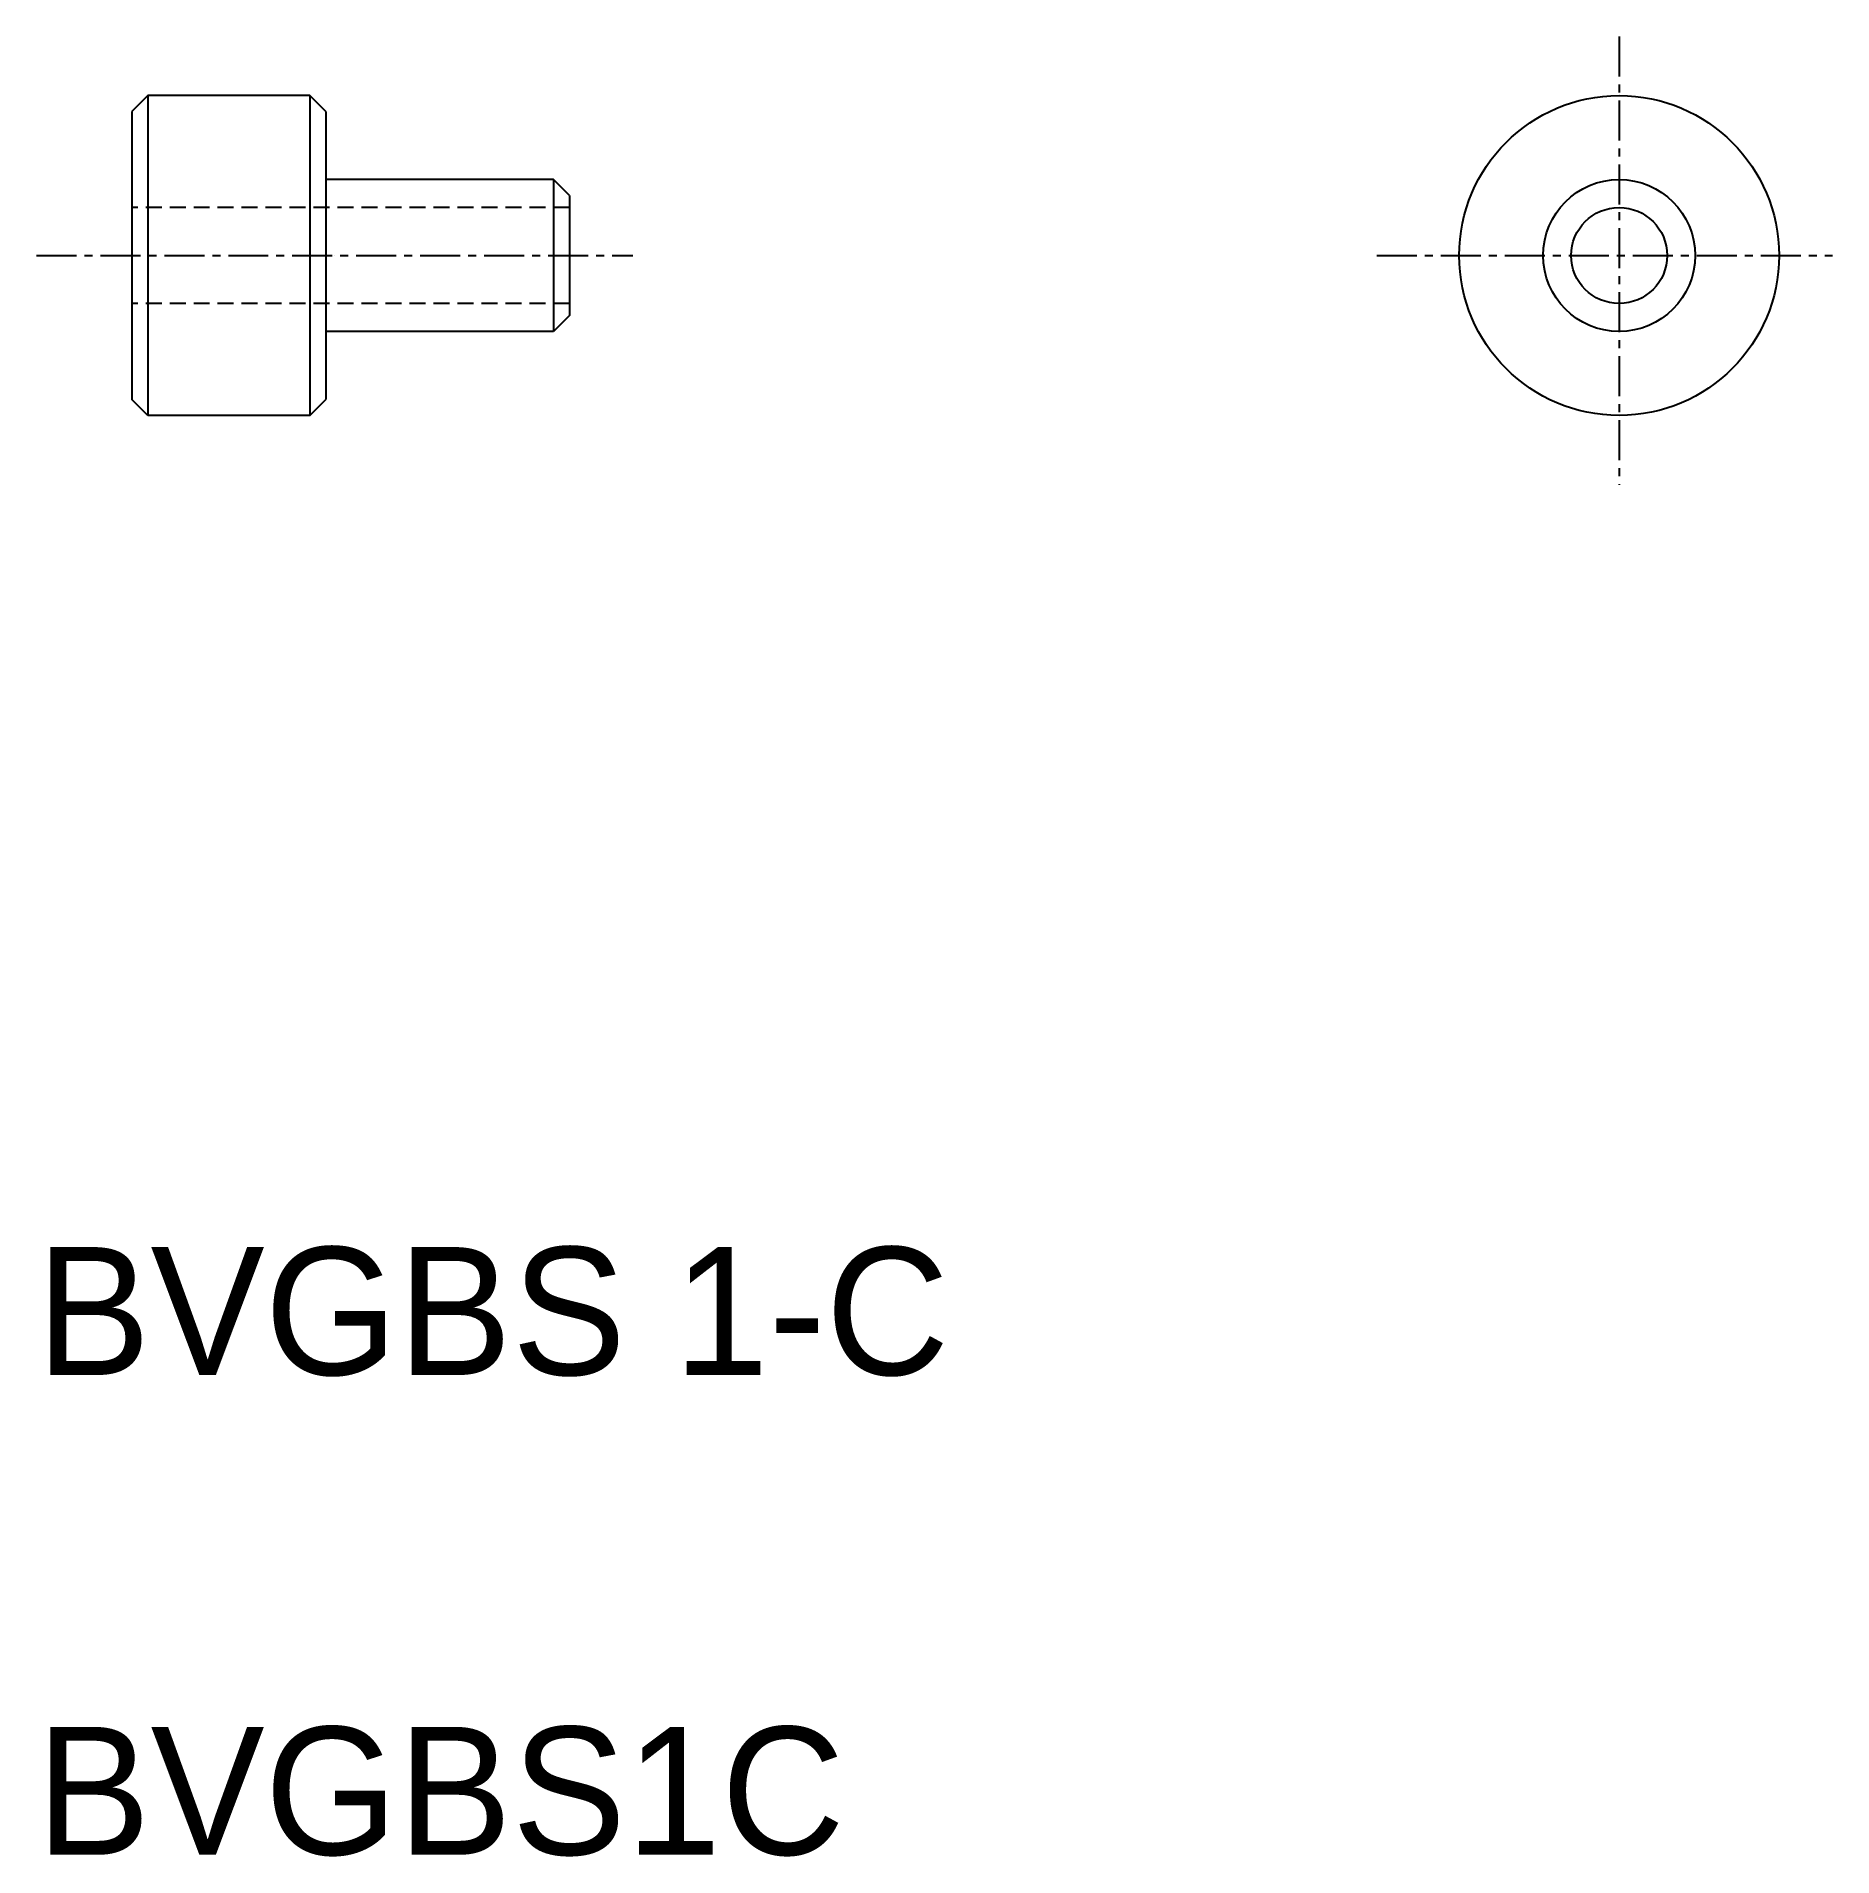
# Model space of a CAD drawing. Extents: x 10 to 66.1, y 9.9 to 66.9.
import ezdxf

# ---------------------------------------------------------------- set-up
doc = ezdxf.new("R2010")
doc.units = 0
doc.linetypes.add('CENTER', pattern=[2, 1.25, -0.25, 0.25, -0.25])
doc.linetypes.add('DASHED', pattern=[0.75, 0.5, -0.25])
doc.layers.get('0').update_dxf_attribs({"linetype": 'CONTINUOUS'})
doc.layers.add('CENTER', color=1, linetype='CENTER')

msp = doc.modelspace()

# ---------------------------------------------------------------- linework, layer by layer
at = {"color": 7, "linetype": 'CONTINUOUS'}
for p, q in [((13.486, 65), (12.986, 64.5)), ((13.486, 65), (13.486, 55)), ((18.546, 65), (13.486, 65)), ((18.546, 65), (18.546, 55)), ((19.046, 64.5), (18.546, 65)), ((12.986, 64.5), (12.986, 55.5)), ((19.046, 64.5), (19.046, 55.5)), ((26.166, 62.375), (19.046, 62.375)), ((26.166, 62.375), (26.166, 57.625)), ((26.666, 61.875), (26.166, 62.375)), ((26.666, 61.875), (26.666, 58.125)), ((14.662, 60), (14.662, 60)), ((19.324, 60), (19.324, 60)), ((26.666, 58.125), (26.166, 57.625)), ((26.166, 57.625), (19.046, 57.625)), ((13.486, 55), (12.986, 55.5)), ((18.546, 55), (19.046, 55.5)), ((18.546, 55), (13.486, 55))]:
    msp.add_line(p, q, dxfattribs=at)
at = {"color": 3, "linetype": 'DASHED'}
for p, q in [((26.666, 61.5), (12.986, 61.5)), ((26.666, 58.5), (12.986, 58.5))]:
    msp.add_line(p, q, dxfattribs=at)
at = {"color": 7, "linetype": 'CONTINUOUS'}
for radius in [5, 2.375, 1.5]:
    msp.add_circle((59.477, 60), radius, dxfattribs=at)
at = {"layer": 'CENTER', "color": 1, "linetype": 'CENTER'}
for p, q in [((59.477, 66.85), (59.477, 52.828)), ((10, 60), (28.648, 60)), ((51.907, 60), (66.15, 60))]:
    msp.add_line(p, q, dxfattribs=at)

# ---------------------------------------------------------------- texts
at = {"color": 7, "linetype": 'CONTINUOUS'}
for s, p in [('BVGBS 1-C', (10, 25)), ('BVGBS1C', (10, 10))]:
    msp.add_text(s, height=4, dxfattribs=at).set_placement(p)

doc.saveas('drawing.dxf')
